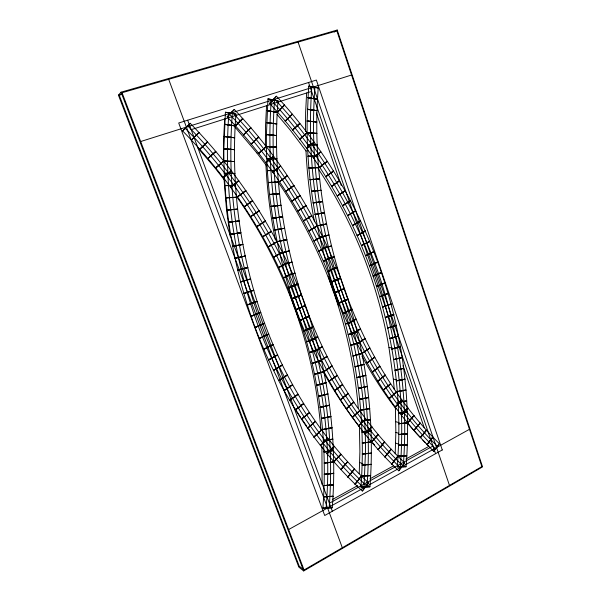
<?xml version="1.0" encoding="UTF-8"?>
<svg xmlns="http://www.w3.org/2000/svg" width="601" height="601" viewBox="0 0 601 601"><rect width="100%" height="100%" fill="white"/><g stroke="black" fill="none" stroke-linecap="round" stroke-linejoin="round"><path stroke-width="0.9" d="M223.842 148.763L225.413 112.169L235.945 114.1C225.638 247.785 269.271 389.816 368.496 482.866L362.388 491.077C268.85 404.42 223.264 274.597 223.842 148.763L234.42 149.649L223.842 148.905M266.431 134.571L267.956 98.812L278.015 100.773C272.23 173.824 283.296 247.928 309.072 316.472C329.536 377.849 337.214 443.335 332.27 507.815L322.865 508.1C327.432 448.519 321.024 388.066 303.385 330.941C279.848 268.264 265.514 201.733 266.431 134.571L276.535 135.525L266.431 134.714M307.141 121.011L308.621 86.048L318.237 88.039C312.663 159.535 323.21 232.031 347.836 299.328C367.384 359.608 374.708 423.713 369.938 486.878L360.931 487.05C365.34 428.693 359.225 369.51 342.382 313.437C319.905 251.887 306.232 186.746 307.141 121.011L316.802 122.018L307.141 121.147M359.233 473.415L359.894 451.539L359.398 426.101M365.408 453.71L364.026 486.99M395.203 453.83L395.849 432.397L395.383 407.478M407.185 444.943L398.538 445.281C403.188 320.093 355.033 194.784 269.586 103.447L276.4 96.16C368.285 194.889 417.094 332.21 406.043 466.812L397.411 466.879L398.538 445.281L407.193 444.695M322.113 484.526L321.911 446.453M400.371 466.857C403.556 423.705 401.107 380.125 392.829 337.642M403.181 466.834C414.172 333.059 365.581 196.587 274.131 98.579M326.088 508.003C338.153 368.631 283.822 226.923 185.213 128.329M329.145 507.905C334.374 440.015 325.441 370.997 302.295 306.916M366.948 486.938C371.989 420.437 363.462 352.877 341.353 289.915M306.63 93.005L305.631 112.229L305.451 131.574M311.836 86.709C302.288 216.916 342.059 355.093 435.612 448.842M314.954 87.363C309.748 155.734 318.68 225.187 341.278 289.945M224.684 119.021L223.617 139.131L223.452 161.173M228.936 112.815C218.403 249.024 263.035 393.805 364.431 488.335M232.362 113.446C225.292 203.777 242.789 296.278 284.453 376.895M266.566 105.723L265.537 125.384L265.364 146.043M271.321 99.466C261.3 232.602 303.4 374.002 400.762 468.179M274.589 100.104C269.18 169.97 278.556 240.978 302.22 306.946M420.339 437.558L426.44 430.196L420.415 437.641C376.872 390.53 348.174 331.955 327.688 271.682C304.429 214.287 269.774 161.722 227.125 116.894L234.255 109.39C285.4 163.314 324.585 228.425 347.987 298.982C368.248 352.682 398.448 403.158 439.361 443.688L433.734 451.434L416.365 433.291L407.162 422.758M404.668 462.868L398.801 470.838C349.211 423.908 314.451 363.124 292.251 298.952C267.858 236.155 229.807 178.978 182.659 130.98L190.119 123.25C243.435 177.701 284.649 243.931 309.237 316.111C330.46 370.87 362.11 422.12 404.668 462.868L398.726 470.763M433.659 451.351L439.361 443.688M427.093 444.748L432.848 437.077L426.943 444.59M391.882 464.1L397.87 456.197L391.724 463.942M362.305 490.994L368.496 482.866M355.161 484.278L361.404 476.135L354.996 484.113M427.018 444.672L432.848 437.077M391.799 464.017L397.87 456.197M355.071 484.196L361.404 476.135M420.49 437.723L426.44 430.196M384.986 457L391.191 449.255L384.828 456.835M347.964 477.119L354.425 469.133L347.799 476.946M384.91 456.925L391.191 449.255M347.874 477.036L354.425 469.133M413.999 430.429L420.144 423.066L413.849 430.256M378.217 449.638L384.617 442.051L378.059 449.465M340.887 469.674L347.573 461.853L340.722 469.501M413.924 430.339L420.144 423.066M378.134 449.548L384.617 442.051M118.442 95.176L121.041 92.178L337.229 30.05L482.558 466.872L303.693 570.95L298.847 567.096L118.442 95.176L121.147 94.395M122.063 92.727L119.449 95.717L299.208 566.15L304.061 569.981L481.882 466.586L336.876 30.906L122.063 92.727L304.061 569.981M340.805 469.584L347.573 461.853M407.628 422.871L413.969 415.682L407.486 422.691M371.568 441.998L378.179 434.583L371.418 441.818M333.946 461.951L340.842 454.296L333.788 461.771M407.553 422.781L413.969 415.682M371.493 441.908L378.179 434.583M333.863 461.861L340.842 454.296M401.393 415.051L407.929 408.041L401.25 414.87M365.055 434.087L371.869 426.853L364.912 433.899M327.139 453.95L334.254 446.483L326.989 453.763M284.528 105.258L277.504 112.229L284.348 105.047M401.318 414.96L407.929 408.041M269.586 103.447L276.49 96.265M364.98 433.997L371.869 426.853M242.766 118.637L235.419 125.819L242.579 118.427M327.064 453.853L334.254 446.483M227.125 116.894L234.352 109.495M277.504 112.229L284.438 105.152M199.051 132.641L191.351 140.048L198.848 132.423M395.293 406.982L402.016 400.161L395.157 406.794M182.659 130.98L190.224 123.355M235.419 125.819L242.676 118.532M358.692 425.914L365.701 418.874L358.549 425.726M292.304 114.37L285.159 121.132L292.131 114.16M320.491 445.679L327.808 438.407L320.333 445.484M191.351 140.048L198.954 132.536M395.225 406.892L402.016 400.161M250.91 127.893L243.435 134.864L250.73 127.682M358.617 425.824L365.701 418.874M285.159 121.132L292.221 114.265M207.585 142.046L199.757 149.243L207.39 141.828M320.408 445.581L327.808 438.407M243.435 134.864L250.82 127.788M389.343 398.666L396.254 392.04L389.208 398.471M299.816 123.588L292.559 130.147L299.651 123.378M352.479 417.492L359.683 410.648L352.336 417.289M199.757 149.243L207.488 141.941M258.776 137.268L251.188 144.03L258.595 137.051M313.992 437.137L321.512 430.068L313.842 436.942M389.275 398.568L396.254 392.04M215.827 151.572L207.878 158.551L215.639 151.354M292.559 130.147L299.734 123.483M352.404 417.394L359.683 410.648M251.188 144.03L258.685 137.156M313.917 437.04L321.512 430.068M307.066 132.919L299.704 139.267L306.901 132.701M207.878 158.551L215.729 151.467M383.543 390.102L390.642 383.686L383.415 389.899M266.363 146.742L258.663 153.3L266.19 146.524M346.416 408.808L353.816 402.174L346.281 408.605M307.659 428.34L315.382 421.481L307.517 428.137M223.775 161.211L215.721 167.98L223.595 160.993M299.704 139.267L306.983 132.806M383.483 390.004L390.642 383.686M258.663 153.3L266.281 146.636M346.349 408.71L353.816 402.174M314.053 142.347L306.593 148.492L313.895 142.129M307.584 428.243L315.382 421.481M215.721 167.98L223.685 161.098M273.673 156.328L265.875 162.676L273.508 156.11M377.909 381.297L385.181 375.099L377.781 381.094M231.438 170.954L223.271 177.513L231.265 170.729M306.593 148.492L313.977 142.242M340.534 399.883L348.114 393.467L340.399 399.673M265.875 162.676L273.59 156.222M301.499 419.288L309.425 412.654L301.364 419.077M320.784 151.88L313.219 157.815L320.626 151.655M377.849 381.199L385.181 375.099M223.271 177.513L231.347 170.842M340.466 399.778L348.114 393.467M280.712 166.019L272.809 172.149L280.554 165.793M301.432 419.182L309.425 412.654M238.807 180.803L230.544 187.144L238.642 180.578M313.219 157.815L320.709 151.768M372.44 372.267L379.885 366.287L372.32 372.057M272.809 172.149L280.637 165.906M334.817 390.718L342.585 384.527L334.689 390.507M327.245 161.504L319.597 167.236L327.102 161.278M295.527 409.987L303.64 403.579L295.392 409.769M230.544 187.144L238.725 180.691M287.481 175.8L279.488 181.727L287.331 175.575M372.38 372.162L379.885 366.287M334.749 390.612L342.585 384.527M245.899 190.757L237.53 196.88L245.734 190.525M319.597 167.236L327.177 161.391M295.452 409.882L303.64 403.579M279.488 181.727L287.406 175.687M333.457 171.217L325.719 176.747L333.315 170.992M367.151 363.012L374.761 357.264L367.031 362.794M237.53 196.88L245.817 190.637M329.288 381.319L337.236 375.37L329.16 381.102M293.979 185.679L285.888 191.396L293.829 185.454M289.735 400.446L298.043 394.279L289.607 400.221M252.698 200.802L244.246 206.714L252.548 200.569M325.719 176.747L333.39 171.105M367.091 362.899L374.761 357.264M329.22 381.214L337.236 375.37M285.888 191.396L293.904 185.566M289.667 400.334L298.043 394.279M339.407 181.014L331.587 186.34L339.272 180.788M244.246 206.714L252.623 200.681M300.207 195.648L292.033 201.155L300.064 195.415M259.219 210.936L250.677 216.638L259.076 210.703M369.818 348.024L362.042 353.531L353.02 356.017L361.915 353.313L369.818 348.024L361.982 353.426M331.587 186.34L339.34 180.901M323.947 371.696L332.068 365.986L323.819 371.471L314.526 374.333L323.864 371.734M284.145 390.673L292.634 384.745L284.018 390.44M292.033 201.155L300.132 195.528M345.102 190.9L337.206 196.024L344.974 190.675M250.677 216.638L259.151 210.816M332.068 365.986L323.879 371.583L314.526 374.333M306.164 205.7L297.908 210.996L306.029 205.467M284.085 390.56L292.634 384.745M265.454 221.16L256.83 226.652L265.319 220.928M334.231 32.056L337.229 30.05M337.206 196.024L345.042 190.787M297.908 210.996L306.097 205.58M357.122 343.847L365.062 338.588L357.009 343.622M318.8 361.855L327.087 356.401L318.68 361.622M256.83 226.652L265.387 221.04M350.548 200.862L342.57 205.782L350.421 200.636M278.766 380.666L287.428 375.001L278.639 380.433M311.851 215.834L303.52 220.928L311.724 215.594M271.412 231.468L262.705 236.756L271.276 231.235M357.062 343.734L365.062 338.588M318.74 361.742L327.087 356.401M342.57 205.782L350.488 200.749M278.699 380.553L287.428 375.001M303.52 220.928L311.791 215.714M262.705 236.756L271.351 231.347M355.732 210.906L347.694 215.616L355.612 210.673M317.23 225.773L326.568 223.955L317.283 226.036L308.876 230.934L317.155 225.803M352.396 333.961L360.487 328.957L352.291 333.728M313.857 351.803L322.309 346.604L313.745 351.57M277.046 241.587L286.805 239.641L277.099 241.857L268.309 246.936L276.963 241.625M273.59 370.449L282.425 365.047L273.478 370.208M347.694 215.616L355.672 210.786M308.876 230.934L317.215 225.923L326.568 223.955M352.336 333.848L360.487 328.957M313.797 351.69L322.309 346.604M268.309 246.936L277.031 241.737M360.668 221.018L352.554 225.525L360.555 220.785M273.53 370.329L282.425 365.047M322.429 236.328L313.97 241.016L322.316 236.095M282.493 252.33L273.643 257.198L282.372 252.089M352.554 225.525L360.608 220.898M347.874 323.879L356.115 319.139L347.769 323.646M309.132 341.548L317.741 336.62L309.019 341.315M313.97 241.016L322.376 236.208M268.639 360.014L277.639 354.89L268.527 359.774M273.643 257.198L282.432 252.21M365.348 231.197L357.174 235.509L365.243 230.964M327.327 246.688L318.8 251.165L327.214 246.448M287.616 262.87L278.699 267.528L287.496 262.629M347.821 323.766L356.115 319.139M309.072 341.428L317.741 336.62M288.638 529.541L469.471 429.302M268.579 359.894L277.639 354.89M329.363 503.247L432.96 446.047M332.278 499.596L357.618 485.638M369.878 478.877L393.58 465.82M405.84 459.059L428.731 446.445M357.174 235.509L365.295 231.077M318.8 251.165L327.275 246.568M278.699 267.528L287.556 262.75M369.773 241.444L361.547 245.554L369.675 241.211M343.562 313.617L351.946 309.147L343.464 313.376M331.955 257.115L323.368 261.39L331.857 256.875M304.617 331.106L313.376 326.456L304.519 330.866M292.462 273.485L283.484 277.932L292.349 273.237M263.914 349.384L273.072 344.538L263.809 349.143M361.547 245.554L369.728 241.324M343.509 313.497L351.946 309.147M323.368 261.39L331.91 256.995M304.564 330.986L313.376 326.456M283.484 277.932L292.409 273.365M263.862 349.264L273.072 344.538M373.95 251.759L365.678 255.665L373.86 251.518M336.327 267.61L327.688 271.682L336.229 267.37M297.029 284.168L287.999 288.412L296.932 283.92M300.327 320.476L309.237 316.111L300.237 320.235M339.467 303.174L347.987 298.982L339.37 302.934M365.678 255.665L373.905 251.639M259.429 338.566L268.737 334.006L259.324 338.318M327.688 271.682L336.282 267.49M287.999 288.412L296.984 284.048M377.886 262.126L369.555 265.837L377.796 261.886M301.334 294.918L292.251 298.952L301.236 294.67M340.436 278.165L331.744 282.034L340.346 277.925M300.282 320.356L309.237 316.111M339.415 303.054L347.987 298.982M259.377 338.446L268.737 334.006M292.251 298.952L301.289 294.79M331.744 282.034L340.391 278.045M369.555 265.837L377.841 262.006M255.177 327.568L264.628 323.308L255.079 327.312M305.361 305.729L296.225 309.553L305.27 305.473M296.278 309.68L305.316 305.601L296.18 309.425M344.283 288.78L335.546 292.447L344.2 288.54M335.591 292.567L344.245 288.66L335.501 292.319M381.56 272.553L373.191 276.062L381.485 272.313M255.125 327.44L264.628 323.308M296.225 309.553L305.316 305.601M335.546 292.447L344.245 288.66M373.191 276.062L381.522 272.433M309.117 316.592L299.937 320.22L309.034 316.344M384.993 283.041L376.579 286.346L384.918 282.793M347.874 299.456L339.092 302.912L347.791 299.208M292.454 298.72L301.627 294.933L292.371 298.464M251.173 316.396L260.766 312.437L251.083 316.141M331.94 281.809L340.714 278.188L331.857 281.553M299.937 320.22L309.072 316.472M376.579 286.346L384.963 282.913M339.092 302.912L347.836 299.328M312.603 327.522L303.385 330.941L312.528 327.267M388.186 293.573L379.727 296.676L388.111 293.326M351.202 310.184L342.382 313.437L351.134 309.936M292.409 298.592L301.627 294.933M251.128 316.269L260.766 312.437M331.895 281.681L340.714 278.188M303.385 330.941L312.565 327.395M379.727 296.676L388.148 293.453M342.382 313.437L351.172 310.056M354.282 320.957L345.417 324.014L354.214 320.709M315.818 338.498L306.563 341.714L315.75 338.243M288.878 287.601L298.171 284.123L288.796 287.346M247.424 305.068L257.145 301.417L247.342 304.805M391.123 304.151L382.634 307.058L391.056 303.911M328.522 270.901L337.416 267.58L328.446 270.645M306.563 341.714L315.788 338.371M288.841 287.473L298.171 284.123M247.379 304.94L257.145 301.417M345.417 324.014L354.244 320.836M328.484 270.773L337.416 267.58M382.634 307.058L391.093 304.031M318.77 349.527L309.477 352.539L318.703 349.271M357.099 331.782L348.204 334.637L357.032 331.534M393.813 314.781L385.294 317.493L393.76 314.533M243.938 293.596L253.78 290.26L243.856 293.326M309.477 352.539L318.74 349.399M285.55 276.347L294.956 273.177L285.475 276.092M325.344 259.857L334.351 256.837L325.276 259.602M348.204 334.637L357.069 331.654M385.294 317.493L393.79 314.661M321.452 360.608L312.137 363.41L321.392 360.352M359.661 342.653L350.736 345.305L359.601 342.405M243.893 293.461L253.78 290.26M396.269 325.449L387.713 327.966L396.209 325.209M285.513 276.22L294.956 273.177M325.306 259.73L334.351 256.837M191.171 129.658L311.611 91.42M140.672 141.528L351.562 75.02M312.137 363.41L321.422 360.48M350.736 345.305L359.631 342.525M387.713 327.966L396.239 325.329M240.708 281.982L250.662 278.969L240.64 281.711M282.478 264.966L291.988 262.104L282.41 264.703M398.471 336.162L389.899 338.476L398.425 335.914M322.414 248.694L331.512 245.982L322.346 248.431M353.02 356.017L361.945 353.441M240.67 281.846L250.662 278.969M282.44 264.831L291.988 262.104M389.899 338.476L398.448 336.042M326.012 382.905L316.652 385.301L325.967 382.642M322.376 248.566L331.512 245.982M364.018 364.522L355.048 366.775L363.973 364.274M400.431 346.912L391.837 349.023L400.386 346.664M316.652 385.301L325.99 382.769M237.756 270.247L247.815 267.558L237.688 269.977M355.048 366.775L363.996 364.394M279.653 253.464L289.269 250.925L279.593 253.201M327.898 394.113L318.515 396.307L327.861 393.85M319.724 237.418L328.92 235.014L319.664 237.155M391.837 349.023L400.409 346.785M365.814 375.512L356.829 377.563L365.776 375.264M237.718 270.112L247.815 267.558M402.152 357.693L393.535 359.616L402.114 357.445M279.623 253.329L289.269 250.925M318.515 396.307L327.883 393.978M319.687 237.282L328.92 235.014M356.829 377.563L365.799 375.392M329.521 405.359L320.115 407.35L329.483 405.097M393.535 359.616L402.129 357.572M367.361 386.541L358.361 388.396L367.331 386.293M235.074 258.4L245.223 256.041L235.014 258.13M403.624 368.511L394.992 370.231L403.594 368.263M320.115 407.35L329.506 405.232M358.361 388.396L367.346 386.413M235.044 258.265L245.223 256.041M330.873 416.643L321.46 418.431L330.843 416.38M277.069 241.722L286.805 239.641M394.992 370.231L403.609 368.39M368.653 397.607L359.638 399.252L368.623 397.351M404.856 379.359L396.217 380.884L404.834 379.111M321.46 418.431L330.866 416.516M232.67 246.455L242.909 244.434L232.617 246.177M359.638 399.252L368.638 397.479M331.97 427.965L322.542 429.542L331.947 427.702M274.815 230.153L284.596 228.267L274.762 229.882M396.217 380.884L404.849 379.239M315.104 214.572L324.457 212.807L315.052 214.309M369.69 408.695L360.668 410.145L369.675 408.44M232.64 246.32L242.909 244.434M405.848 390.237L397.201 391.559L405.833 389.981M322.542 429.542L331.955 427.829M274.785 230.018L284.596 228.267M360.668 410.145L369.683 408.567M315.074 214.444L324.457 212.807M332.796 439.308L323.368 440.691L332.781 439.053M397.201 391.559L405.84 390.109M370.479 419.821L361.449 421.068L370.464 419.566M230.551 234.428L240.866 232.737L230.506 234.15M406.599 401.137L397.945 402.264L406.584 400.882M323.368 440.691L332.789 439.181M272.794 218.373L282.65 216.811L272.749 218.103M313.174 203.033L322.602 201.583L313.136 202.762M361.449 421.068L370.471 419.693M333.36 450.69L323.931 451.869L333.352 450.427M230.521 234.285L240.866 232.737M272.771 218.238L282.65 216.811M397.945 402.264L406.592 401.01M371.02 430.962L361.982 432.014L371.005 430.707M313.151 202.898L322.602 201.583M323.931 451.869L333.36 450.562M407.11 412.061L398.448 412.992L407.095 411.805M361.982 432.014L371.012 430.834M333.668 462.094L324.232 463.07L333.66 461.831M228.711 222.317L239.093 220.973L228.673 222.039M271.043 206.526L280.967 205.294L271.006 206.248M398.448 412.992L407.102 411.933M371.305 442.133L362.268 442.982L371.298 441.878M311.513 191.426L321.002 190.307L311.476 191.156M324.232 463.07L333.668 461.966M228.696 222.182L239.093 220.973M407.373 423.006L398.718 423.735L407.373 422.751M271.028 206.391L280.967 205.294M362.268 442.982L371.305 442.005M333.705 473.528L324.277 474.294L333.705 473.265M311.491 191.291L321.002 190.307M371.335 453.327L362.305 453.973L371.335 453.071M398.718 423.735L407.373 422.879M227.17 210.155L237.605 209.156L227.133 209.877M324.277 474.294L333.713 473.393M407.403 433.967L398.748 434.5L407.403 433.712M269.579 194.619L279.548 193.725L269.541 194.341M333.487 484.977L324.067 485.548L333.495 484.714M362.305 453.973L371.335 453.199M310.116 179.767L319.649 178.978L310.086 179.496M227.148 210.012L237.605 209.156M371.118 464.535L362.095 464.986L371.125 464.28M398.748 434.5L407.403 433.839M269.556 194.484L279.548 193.725M324.067 485.548L333.495 484.849M310.093 179.631L319.649 178.978M332.999 496.456L323.593 496.817L333.014 496.186M362.095 464.986L371.125 464.408M225.908 197.939L236.396 197.293L225.886 197.661M268.384 182.666L278.398 182.118L268.362 182.396M370.652 475.767L361.637 476.015L370.659 475.504M398.538 445.281L407.193 444.823M323.593 496.817L333.014 496.321M308.982 168.07L318.56 167.611L308.959 167.799M225.901 197.804L236.396 197.293M406.734 455.941L398.095 456.076L406.742 455.686M322.865 508.1L332.278 507.68M268.369 182.531L278.398 182.118M361.637 476.015L370.659 475.639M308.967 167.934L318.56 167.611M360.931 487.05L369.946 486.75M398.095 456.076L406.742 455.813M224.947 185.701L235.472 185.393L224.932 185.416M267.475 170.692L277.527 170.481L267.453 170.414M397.411 466.879L406.051 466.692M224.939 185.559L235.472 185.393M308.118 156.35L317.726 156.215L308.095 156.08M267.46 170.556L277.527 170.481M308.103 156.215L317.726 156.215M224.286 173.434L234.833 173.479L224.271 173.156M266.844 158.694L276.918 158.822L266.829 158.424M224.278 173.291L234.833 173.479M307.517 144.608L317.155 144.811L307.509 144.338M266.836 158.559L276.918 158.822M307.509 144.473L317.155 144.811M223.918 161.166L234.48 161.564L223.91 160.88M266.498 146.697L276.595 147.17L266.491 146.426M223.91 161.023L234.48 161.564M307.194 132.874L316.847 133.407L307.186 132.603M266.491 146.561L276.595 147.17M307.194 132.738L316.847 133.407M223.842 148.62L234.42 149.649M224.068 136.667L234.638 137.764L224.075 136.382M266.438 134.436L276.535 135.525M266.656 122.747L276.753 123.904L266.664 122.476M307.141 120.884L316.802 122.018M224.068 136.525L234.638 137.764M307.359 109.45L317.02 110.652L307.366 109.179M266.656 122.612L276.753 123.904M318.132 168.498C353.636 222.498 378.021 283.792 388.967 347.491L392.288 347.926M307.359 109.314L317.02 110.652M224.586 124.46L235.149 125.909L224.601 124.182M267.16 110.824L277.249 112.312L267.175 110.546M224.594 124.317L235.149 125.909M307.847 97.79L317.493 99.315L307.862 97.52M267.167 110.689L277.249 112.312M225.405 112.304L235.945 114.1M307.855 97.655L317.493 99.315M267.948 98.947L278.015 100.773M308.606 86.176L318.237 88.039M388.967 347.498L393.332 379.141L396.675 379.809M395.819 421.707L399.169 422.698M395.849 432.397L398.365 433.201M395.646 443.102L398.996 444.259M359.691 462.469L362.831 463.792M366.415 485.668C332.826 454.724 305.496 417.342 284.453 376.895M402.662 465.587C354.034 419.258 319.852 359.413 298.284 296.173C273.673 232.542 235.261 174.56 187.64 125.819M422.849 440.187L425.485 442.847M426.793 444.162L428.753 446.137M437.438 446.333C390.688 400.236 358.106 341.353 337.514 279.367C314.105 217.149 277.549 160.121 231.881 111.884M229.567 114.325C316.269 204.4 367.286 328.379 365.408 453.71M374.648 444.98L372.86 442.922M197.541 147.515L214.572 167.409L224.293 179.812M271.922 100.945C298.006 129.343 320.934 160.64 339.896 194.221M234.405 126.39L256.882 152.97M277.023 114.355L290.238 130.101L306.209 151.167M359.481 426.808C346.078 409.762 334.148 391.559 323.684 372.56M256.882 152.97L266.694 165.891M396.006 408.883C383.288 392.273 371.951 374.611 362.005 356.205M306.826 426.289L301.755 418.957M308.869 429.137L309.898 430.564M236.231 196.099C263.704 234.908 284.551 278.038 300.162 322.872M300.755 417.485L294.866 408.44M278.06 181.93C304.159 220.011 323.864 262.141 338.671 305.789M339.896 194.228C357.918 226.239 372.312 260.301 382.619 295.572M121.041 92.178L303.693 570.95M187.67 120.2L332.33 511.263M168.678 79.309L342.322 547.736M294.452 307.975L289.104 292.244M294.528 307.945C308.689 347.16 317.606 388.269 320.881 429.835M298.081 42.07L449.488 485.428M308.553 82.495L435.575 453.687M316.351 112.89L341.285 185.626M403.001 365.709L424.283 427.807M333.285 291.124C346.544 328.815 354.936 368.203 358.264 408.011M329.656 280.675L333.209 291.162M328.251 276.19L329.641 280.637M382.619 295.572L388.208 316.517L392.829 337.642M275.371 239.919C270.285 214.94 267.092 189.57 265.897 164.111M314.488 221.814C309.898 198.172 307.058 174.185 305.962 150.122M230.243 236.403L226.622 210.868L224.015 178.73M393.332 379.141L394.309 389.741M442.268 449.954L324.713 515.508L178.707 122.995L316.351 80.061L442.268 449.954"/></g></svg>
